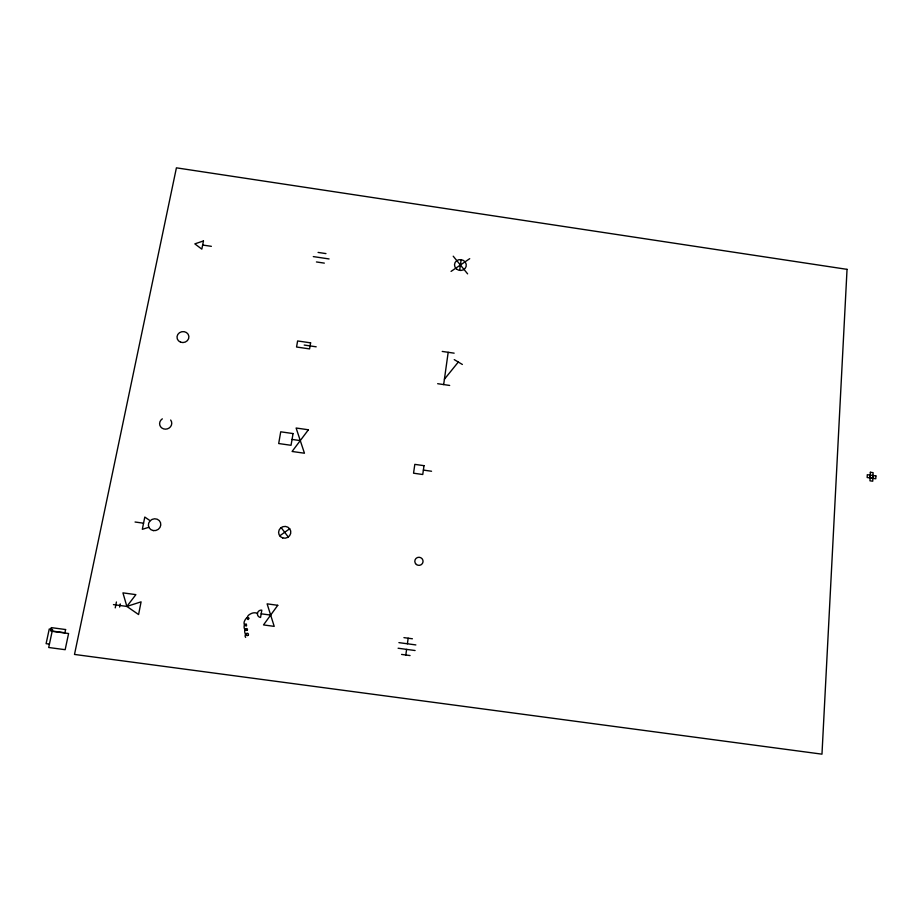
<?xml version="1.0" encoding="UTF-8"?>
<svg xmlns="http://www.w3.org/2000/svg" width="922" height="922" viewBox="0 0 922 922"><rect width="100%" height="100%" fill="white"/><g stroke="black" fill="none" stroke-linecap="round" stroke-linejoin="round"><path stroke-width="1.38" d="M869.919 477.919L870.045 475.095M873.03 478.357L873.146 475.545M405.818 654.989L406.602 649.376M407.386 643.787L408.169 638.197M443.666 384.578L448.184 352.308M459.652 270.4L461.161 259.658M119.595 607.045L120.229 603.922M115.238 607.875L116.426 601.997M247.499 629.784L247.234 628.746A1.429 1.371 -32.2 0 0 245.621 628.908M126.867 606.422L135.88 594.632L122.937 592.869L126.867 606.422L138.577 614.548L141.089 601.836L126.867 606.422L113.452 604.613M444.427 379.207L458.303 362.046M248.156 635.235L247.373 635.615A1.648 1.579 -32.8 0 1 246.381 635.258A4.149 3.999 -32.5 0 1 245.413 634.048A8.286 7.987 -32.1 0 1 245.01 633.08A6.442 6.212 -32.3 0 1 244.779 632.192A5.255 5.059 -32.3 0 1 244.733 630.694A3.434 3.308 -32.3 0 1 245.091 629.53A1.879 1.809 -32.2 0 1 245.621 628.896M279.723 535.843L289.669 528.755M451.065 271.391L469.713 258.667M246.554 625.669L246.37 624.102A1.36 1.314 -31.5 0 0 245.436 624.159A1.948 1.879 -31.6 0 0 244.468 625.047A2.317 2.224 -31.6 0 0 244.215 625.761A7.111 6.846 -31.6 0 0 244.123 627.052A5.036 4.841 -31.7 0 0 244.48 628.792A3.146 3.031 -31.8 0 0 245.321 629.922A2.386 2.293 -31.9 0 0 246.151 630.36A1.164 1.118 -32.1 0 0 247.419 629.887M148.857 527.28L142.322 529.32L144.789 517.058L150.159 520.746M52.185 631.316L68.585 633.518L65.162 649.699L48.705 647.498L52.542 629.449L49.258 629L46.1 643.66L49.396 644.098M261.18 613.81L270.653 615.089M403.928 637.632L412.399 638.773M398.903 642.634L415.857 644.927M398.108 648.235L415.084 650.529M401.566 654.413L410.06 655.565M135.061 522.013L143.555 523.189M292.055 439.425L300.272 440.589M423.371 470.082L431.542 471.246M870.091 477.988L872.846 478.391M442.226 351.432L454.143 353.172M304.225 345.058L316.188 346.81M437.662 383.702L449.671 385.442M318.078 252.421L325.95 253.596M313.307 256.593L329.085 258.944M202.644 245.033L211.357 246.324M316.43 261.952L324.325 263.127M454.246 359.626L462.371 364.467M453.221 256.201L467.615 273.857M281.141 527.568L288.275 537.03M257.469 613.303A3.803 3.665 -29.3 0 0 260.557 617.475L261.813 610.145A3.803 3.665 -29.3 0 0 257.469 613.303A8.978 8.655 -30.7 0 0 254.46 612.807A7.226 6.961 -30.4 0 0 251.752 613.349A12.701 12.24 -31.2 0 0 249.055 614.824A4.034 3.884 -30.2 0 0 247.88 616.092A4.864 4.679 -30.3 0 0 247.234 618.143A1.383 1.325 -30.3 0 0 247.638 619.192A2.27 2.178 -30.2 0 0 248.145 619.549L249.055 618.328A1.648 1.579 -30.5 0 0 248.398 617.775A1.879 1.809 -30.5 0 0 247.788 617.613A1.395 1.348 -30.5 0 0 247.234 617.682A2.075 1.994 -30.6 0 0 246.335 618.259A8.863 8.54 -31.1 0 0 245.056 620.01A12.193 11.755 -31.3 0 0 244.468 621.209A5.924 5.705 -31.1 0 0 244.169 622.085A3.769 3.63 -31.1 0 0 244.088 623.422A4.23 4.068 -31 0 0 244.514 624.759A2.789 2.674 -31.2 0 0 245.125 625.519A1.291 1.245 -31.4 0 0 246.428 625.738M248.133 635.223A1.233 1.187 -32.9 0 0 247.407 633.264A1.498 1.441 -32.9 0 0 246.508 633.495A2.351 2.27 -33 0 0 245.667 634.301A3.504 3.377 -33.1 0 0 245.287 635.143A3.135 3.02 -33.1 0 0 245.148 635.996A2.028 1.948 -33.1 0 0 245.264 636.664A2.939 2.824 -33.1 0 0 245.655 637.379M170.662 420.029A6.108 5.67 -14.8 0 1 169.129 428.038A6.108 5.67 -14.8 0 1 160.647 426.828A6.108 5.67 -14.8 0 1 162.318 418.842M870.356 472.26L869.976 480.811L872.731 481.203L873.099 472.663L870.356 472.26M875.9 475.936L875.773 478.76L867.176 477.515L867.302 474.703L875.9 475.936M847.041 269.351L821.975 754.161L74.498 654.436L176.413 167.839L847.041 269.351M424.005 465.668L422.749 474.507L413.552 473.205L414.819 464.365L424.005 465.668M310.61 342.846L309.573 348.908L296.55 347.018L297.61 340.956L310.61 342.846M293.058 433.571L291.041 445.291L278.686 443.54L280.726 431.807L293.058 433.571M203.462 240.942L201.826 249.124L194.83 243.869L203.462 240.942M65.6 629.542L64.92 632.769L50.56 630.832L51.252 627.617L65.6 629.542M277.764 605.305L263.508 624.92L274.214 626.372L267.115 603.852L277.764 605.305M308.397 429.779L292.09 451.469L304.456 453.221L296.112 428.015L308.397 429.779M456.344 268.844A5.901 5.417 11.3 0 0 466.129 266.47A5.901 5.417 11.3 0 0 458.741 259.762A5.901 5.417 11.3 0 0 456.344 268.844M416.398 564.506A4.137 4.057 5.7 0 0 423.025 561.878A4.137 4.057 5.7 0 0 417.366 557.556A4.137 4.057 5.7 0 0 416.398 564.506M282.731 537.941A6.143 5.901 -15.8 0 0 290.707 531.037A6.143 5.901 -15.8 0 0 280.68 527.937A6.143 5.901 -15.8 0 0 282.731 537.941M180.528 342.143A5.97 5.474 -9.2 0 0 188.883 336.357A5.97 5.474 -9.2 0 0 179.467 332.715A5.97 5.474 -9.2 0 0 180.528 342.143M153.282 530.588A6.281 5.889 -22.9 0 0 160.509 522.636A6.281 5.889 -22.9 0 0 149.975 520.942A6.281 5.889 -22.9 0 0 153.282 530.588"/></g></svg>
